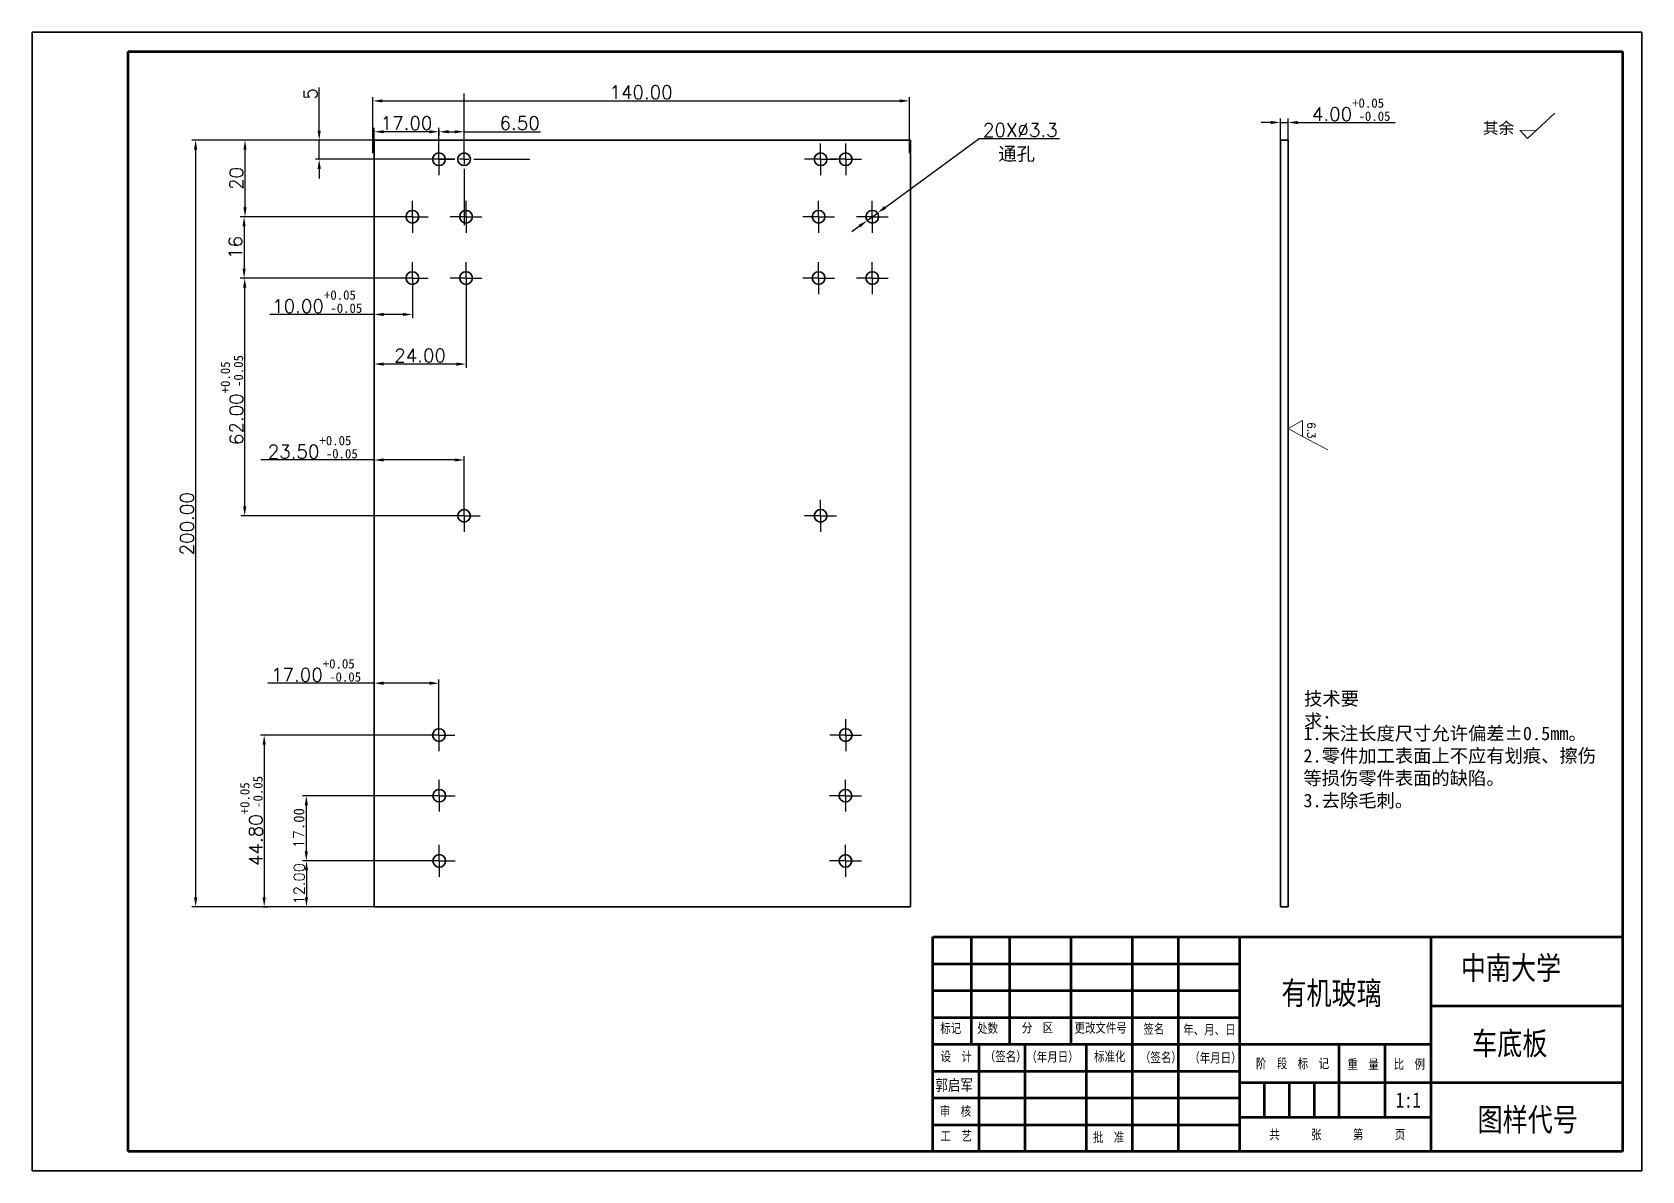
# Model space of a CAD drawing. Header units: millimetres. Extents: x -2 to 4930, y -2 to 2043.
# Drawn here: x 4510.4 to 4930.4, y 1746.1 to 2043.1 of the extents above; entities outside this region: 1.
import ezdxf

# ---------------------------------------------------------------- set-up
doc = ezdxf.new("R2010")
doc.units = ezdxf.units.MM
doc.linetypes.add('CENTER', pattern=[50.8, 31.75, -6.35, 6.35, -6.35])
doc.linetypes.add('CENTERX2', pattern=[20.32, 12.7, -2.54, 2.54, -2.54])
doc.layers.get('0').update_dxf_attribs({"lineweight": 50})
doc.layers.add('10', color=7, linetype='Continuous')
doc.layers.add('OBJ', color=7, linetype='Continuous')
doc.layers.add('总内框线', color=7, linetype='Continuous', lineweight=50)
doc.layers.add('总外框线', color=7, linetype='Continuous', lineweight=30)
doc.styles.get("Standard").update_dxf_attribs({"font": 'txt.shx', "height": 3.5, "bigfont": 'gbcbig.shx'})
doc.styles.add('陈杰（2）', font='gbenor.shx', dxfattribs={"width": 0.8, "bigfont": 'gbcbig.shx'})
doc.dimstyles.new('GB-3.5$0', dxfattribs={"dimtxt": 3.5, "dimasz": 2.5, "dimexe": 1, "dimexo": 0, "dimgap": 0.5, "dimtad": 1, "dimdsep": 46, "dimtxsty": 'Standard', "dimcen": 0, "dimclrt": 4, "dimadec": 0, "dimazin": 2, "dimtfac": 1, "dimtmove": 0, "dimatfit": 3, "dimfxl": 1, "dimarcsym": 0})
doc.dimstyles.new('GB-3.5$3', dxfattribs={"dimtxt": 3.5, "dimasz": 2.5, "dimexe": 1, "dimexo": 0, "dimgap": 0.5, "dimtad": 1, "dimtoh": 1, "dimdsep": 46, "dimtxsty": 'Standard', "dimcen": 0, "dimclrt": 4, "dimadec": 0, "dimazin": 2, "dimtfac": 1, "dimtmove": 0, "dimatfit": 0, "dimfxl": 1, "dimarcsym": 0})

# ---------------------------------------------------------------- blocks, each defined once
blk = doc.blocks.new('SW_CENTERMARKSYMBOL_0')
at = {"layer": '10', "color": 0}
for p, q in [((0, 5), (0, 34.3)), ((-5, 0), (-34.3, 0)), ((0, 0), (-2.5, 0)), ((0, 0), (0, 2.5)), ((0, 0), (0, -2.5)), ((0, 0), (2.5, 0)), ((5, 0), (34.3, 0)), ((0, -5), (0, -34.3))]:
    blk.add_line(p, q, dxfattribs=at)
blk = doc.blocks.new('SW_CENTERMARKSYMBOL_1')
at = {"layer": '10', "color": 0}
for p, q in [((-5, 0), (-8.3, 0)), ((0, 0), (-5, 0)), ((0, 5), (0, 8.3)), ((0, 0), (0, 5)), ((0, 0), (0, -5)), ((0, 0), (5, 0)), ((5, 0), (8.3, 0)), ((0, -5), (0, -8.3))]:
    blk.add_line(p, q, dxfattribs=at)
blk = doc.blocks.new('SW_CENTERMARKSYMBOL_2')
at = {"layer": '10', "color": 0}
for p, q in [((-5, 0), (-8.3, 0)), ((0, 0), (-5, 0)), ((0, 5), (0, 8.3)), ((0, 0), (0, 5)), ((0, 0), (0, -5)), ((0, 0), (5, 0)), ((5, 0), (8.3, 0)), ((0, -5), (0, -8.3))]:
    blk.add_line(p, q, dxfattribs=at)
blk = doc.blocks.new('SW_CENTERMARKSYMBOL_3')
at = {"layer": '10', "color": 0}
for p, q in [((-5, 0), (-8.3, 0)), ((0, 0), (-5, 0)), ((0, 5), (0, 8.3)), ((0, 0), (0, 5)), ((0, 0), (0, -5)), ((0, 0), (5, 0)), ((5, 0), (8.3, 0)), ((0, -5), (0, -8.3))]:
    blk.add_line(p, q, dxfattribs=at)
blk = doc.blocks.new('SW_CENTERMARKSYMBOL_4')
at = {"layer": '10', "color": 0}
for p, q in [((-5, 0), (-8.3, 0)), ((0, 0), (-5, 0)), ((0, 5), (0, 8.3)), ((0, 0), (0, 5)), ((0, 0), (0, -5)), ((0, 0), (5, 0)), ((5, 0), (8.3, 0)), ((0, -5), (0, -8.3))]:
    blk.add_line(p, q, dxfattribs=at)
blk = doc.blocks.new('SW_CENTERMARKSYMBOL_5')
at = {"layer": '10', "color": 0}
for p, q in [((-5, 0), (-8.3, 0)), ((0, 0), (-5, 0)), ((0, 5), (0, 8.3)), ((0, 0), (0, 5)), ((0, 0), (0, -5)), ((0, 0), (5, 0)), ((5, 0), (8.3, 0)), ((0, -5), (0, -8.3))]:
    blk.add_line(p, q, dxfattribs=at)
blk = doc.blocks.new('SW_CENTERMARKSYMBOL_6')
at = {"layer": '10', "color": 0}
for p, q in [((-5, 0), (-8.3, 0)), ((0, 0), (-5, 0)), ((0, 5), (0, 8.3)), ((0, 0), (0, 5)), ((0, 0), (0, -5)), ((0, 0), (5, 0)), ((5, 0), (8.3, 0)), ((0, -5), (0, -8.3))]:
    blk.add_line(p, q, dxfattribs=at)
blk = doc.blocks.new('SW_CENTERMARKSYMBOL_7')
at = {"layer": '10', "color": 0}
for p, q in [((-5, 0), (-8.3, 0)), ((0, 0), (-5, 0)), ((0, 5), (0, 8.3)), ((0, 0), (0, 5)), ((0, 0), (0, -5)), ((0, 0), (5, 0)), ((5, 0), (8.3, 0)), ((0, -5), (0, -8.3))]:
    blk.add_line(p, q, dxfattribs=at)
blk = doc.blocks.new('SW_CENTERMARKSYMBOL_8')
at = {"layer": '10', "color": 0}
for p, q in [((-5, 0), (-8.3, 0)), ((0, 0), (-5, 0)), ((0, 5), (0, 8.3)), ((0, 0), (0, 5)), ((0, 0), (0, -5)), ((0, 0), (5, 0)), ((5, 0), (8.3, 0)), ((0, -5), (0, -8.3))]:
    blk.add_line(p, q, dxfattribs=at)
blk = doc.blocks.new('SW_CENTERMARKSYMBOL_9')
at = {"layer": '10', "color": 0}
for p, q in [((-5, 0), (-8.3, 0)), ((0, 0), (-5, 0)), ((0, 5), (0, 8.3)), ((0, 0), (0, 5)), ((0, 0), (0, -5)), ((0, 0), (5, 0)), ((5, 0), (8.3, 0)), ((0, -5), (0, -8.3))]:
    blk.add_line(p, q, dxfattribs=at)
blk = doc.blocks.new('SW_CENTERMARKSYMBOL_10')
at = {"layer": '10', "color": 0}
for p, q in [((-5, 0), (-8.3, 0)), ((0, 0), (-5, 0)), ((0, 5), (0, 8.3)), ((0, 0), (0, 5)), ((0, 0), (0, -5)), ((0, 0), (5, 0)), ((5, 0), (8.3, 0)), ((0, -5), (0, -8.3))]:
    blk.add_line(p, q, dxfattribs=at)
blk = doc.blocks.new('SW_CENTERMARKSYMBOL_11')
at = {"layer": '10', "color": 0}
for p, q in [((-5, 0), (-8.3, 0)), ((0, 0), (-5, 0)), ((0, 5), (0, 8.3)), ((0, 0), (0, 5)), ((0, 0), (0, -5)), ((0, 0), (5, 0)), ((5, 0), (8.3, 0)), ((0, -5), (0, -8.3))]:
    blk.add_line(p, q, dxfattribs=at)
blk = doc.blocks.new('SW_CENTERMARKSYMBOL_12')
at = {"layer": '10', "color": 0}
for p, q in [((-5, 0), (-8.3, 0)), ((0, 0), (-5, 0)), ((0, 5), (0, 8.3)), ((0, 0), (0, 5)), ((0, 0), (0, -5)), ((0, 0), (5, 0)), ((5, 0), (8.3, 0)), ((0, -5), (0, -8.3))]:
    blk.add_line(p, q, dxfattribs=at)
blk = doc.blocks.new('SW_CENTERMARKSYMBOL_13')
at = {"layer": '10', "color": 0}
for p, q in [((-5, 0), (-8.3, 0)), ((0, 0), (-5, 0)), ((0, 5), (0, 8.3)), ((0, 0), (0, 5)), ((0, 0), (0, -5)), ((0, 0), (5, 0)), ((5, 0), (8.3, 0)), ((0, -5), (0, -8.3))]:
    blk.add_line(p, q, dxfattribs=at)
blk = doc.blocks.new('SW_CENTERMARKSYMBOL_14')
at = {"layer": '10', "color": 0}
for p, q in [((-5, 0), (-8.3, 0)), ((0, 0), (-5, 0)), ((0, 5), (0, 8.3)), ((0, 0), (0, 5)), ((0, 0), (0, -5)), ((0, 0), (5, 0)), ((5, 0), (8.3, 0)), ((0, -5), (0, -8.3))]:
    blk.add_line(p, q, dxfattribs=at)
blk = doc.blocks.new('SW_CENTERMARKSYMBOL_15')
at = {"layer": '10', "color": 0}
for p, q in [((-5, 0), (-8.3, 0)), ((0, 0), (-5, 0)), ((0, 5), (0, 8.3)), ((0, 0), (0, 5)), ((0, 0), (0, -5)), ((0, 0), (5, 0)), ((5, 0), (8.3, 0)), ((0, -5), (0, -8.3))]:
    blk.add_line(p, q, dxfattribs=at)
blk = doc.blocks.new('SW_CENTERMARKSYMBOL_16')
at = {"layer": '10', "color": 0}
for p, q in [((-5, 0), (-8.3, 0)), ((0, 0), (-5, 0)), ((0, 5), (0, 8.3)), ((0, 0), (0, 5)), ((0, 0), (0, -5)), ((0, 0), (5, 0)), ((5, 0), (8.3, 0)), ((0, -5), (0, -8.3))]:
    blk.add_line(p, q, dxfattribs=at)
blk = doc.blocks.new('SW_CENTERMARKSYMBOL_17')
at = {"layer": '10', "color": 0}
for p, q in [((-5, 0), (-8.3, 0)), ((0, 0), (-5, 0)), ((0, 5), (0, 8.3)), ((0, 0), (0, 5)), ((0, 0), (0, -5)), ((0, 0), (5, 0)), ((5, 0), (8.3, 0)), ((0, -5), (0, -8.3))]:
    blk.add_line(p, q, dxfattribs=at)
blk = doc.blocks.new('SW_CENTERMARKSYMBOL_18')
at = {"layer": '10', "color": 0}
for p, q in [((-5, 0), (-8.3, 0)), ((0, 0), (-5, 0)), ((0, 5), (0, 8.3)), ((0, 0), (0, 5)), ((0, 0), (0, -5)), ((0, 0), (5, 0)), ((5, 0), (8.3, 0)), ((0, -5), (0, -8.3))]:
    blk.add_line(p, q, dxfattribs=at)
blk = doc.blocks.new('SW_CENTERMARKSYMBOL_19')
at = {"layer": '10', "color": 0}
for p, q in [((-5, 0), (-8.3, 0)), ((0, 0), (-5, 0)), ((0, 5), (0, 8.3)), ((0, 0), (0, 5)), ((0, 0), (0, -5)), ((0, 0), (5, 0)), ((5, 0), (8.3, 0)), ((0, -5), (0, -8.3))]:
    blk.add_line(p, q, dxfattribs=at)
blk = doc.blocks.new('*D46')
at = {"color": 0, "lineweight": -2, "transparency": 16777216}
for p, q in [((4836.1, 2014.91), (4836.1, 2020.51)), ((4838.1, 2014.91), (4838.1, 2020.51)), ((4833.6, 2019.51), (4831.1, 2019.51)), ((4836.1, 2019.51), (4838.1, 2019.51)), ((4840.6, 2019.51), (4866.03, 2019.51))]:
    blk.add_line(p, q, dxfattribs=at)
at = {"color": 0, "lineweight": -3, "transparency": 16777216}
for points in [[(4833.6, 2019.93), (4833.6, 2019.09), (4836.1, 2019.51)], [(4840.6, 2019.93), (4840.6, 2019.09), (4838.1, 2019.51)]]:
    blk.add_solid(points, dxfattribs=at)
at = {"layer": 'Defpoints', "color": 0, "lineweight": -3, "transparency": 16777216}
for p in [(4838.1, 2019.51), (4836.1, 2014.91), (4838.1, 2014.91)]:
    blk.add_point(p, dxfattribs=at)
at = {"color": 4, "lineweight": 5, "transparency": 16777216, "insert": (4854.57, 2022.87), "char_height": 3.5, "attachment_point": 5}
blk.add_mtext('4.00{\\A1;\\Ftxt|c134;\\H0.7x;\\S+0.05^  -0.05;}', dxfattribs=at)
blk = doc.blocks.new('*D40')
at = {"color": 0, "lineweight": -2, "transparency": 16777216}
for p, q in [((4599.28, 2011.55), (4599.28, 2026.14)), ((4601.78, 2025.14), (4736.78, 2025.14)), ((4739.28, 2011.55), (4739.28, 2026.14))]:
    blk.add_line(p, q, dxfattribs=at)
at = {"color": 0, "lineweight": -3, "transparency": 16777216}
for points in [[(4601.78, 2025.55), (4601.78, 2024.72), (4599.28, 2025.14)], [(4736.78, 2025.55), (4736.78, 2024.72), (4739.28, 2025.14)]]:
    blk.add_solid(points, dxfattribs=at)
at = {"layer": 'Defpoints', "color": 0, "lineweight": -3, "transparency": 16777216}
for p in [(4739.28, 2025.14), (4599.28, 2011.55), (4739.28, 2011.55)]:
    blk.add_point(p, dxfattribs=at)
at = {"color": 4, "lineweight": 5, "transparency": 16777216, "insert": (4669.28, 2027.39), "char_height": 3.5, "attachment_point": 5}
blk.add_mtext('140.00', dxfattribs=at)
blk = doc.blocks.new('*D47')
at = {"color": 0, "lineweight": -2, "transparency": 16777216}
for p, q in [((4599.62, 2014.91), (4552.05, 2014.91)), ((4553.05, 2012.41), (4553.05, 1817.41)), ((4599.62, 1814.91), (4552.05, 1814.91))]:
    blk.add_line(p, q, dxfattribs=at)
at = {"color": 0, "lineweight": -3, "transparency": 16777216}
for points in [[(4552.63, 2012.41), (4553.47, 2012.41), (4553.05, 2014.91)], [(4552.63, 1817.41), (4553.47, 1817.41), (4553.05, 1814.91)]]:
    blk.add_solid(points, dxfattribs=at)
at = {"layer": 'Defpoints', "color": 0, "lineweight": -3, "transparency": 16777216}
for p in [(4599.62, 2014.91), (4553.05, 1814.91), (4599.62, 1814.91)]:
    blk.add_point(p, dxfattribs=at)
at = {"color": 4, "lineweight": 5, "transparency": 16777216, "insert": (4550.8, 1914.84), "char_height": 3.5, "attachment_point": 5, "rotation": 90}
blk.add_mtext('200.00', dxfattribs=at)
blk = doc.blocks.new('*D48')
at = {"color": 0, "lineweight": -2, "transparency": 16777216}
for p, q in [((4609.62, 1994.91), (4564.69, 1994.91)), ((4565.69, 1992.41), (4565.69, 1981.41)), ((4609.62, 1978.91), (4564.69, 1978.91))]:
    blk.add_line(p, q, dxfattribs=at)
at = {"color": 0, "lineweight": -3, "transparency": 16777216}
for points in [[(4565.28, 1992.41), (4566.11, 1992.41), (4565.69, 1994.91)], [(4565.28, 1981.41), (4566.11, 1981.41), (4565.69, 1978.91)]]:
    blk.add_solid(points, dxfattribs=at)
at = {"layer": 'Defpoints', "color": 0, "lineweight": -3, "transparency": 16777216}
for p in [(4609.62, 1994.91), (4565.69, 1978.91), (4609.62, 1978.91)]:
    blk.add_point(p, dxfattribs=at)
at = {"color": 4, "lineweight": 5, "transparency": 16777216, "insert": (4563.44, 1986.91), "char_height": 3.5, "attachment_point": 5, "rotation": 90}
blk.add_mtext('16', dxfattribs=at)
blk = doc.blocks.new('*D41')
at = {"color": 0, "lineweight": -2, "transparency": 16777216}
for p, q in [((4574.72, 2014.91), (4564.94, 2014.91)), ((4565.94, 1997.41), (4565.94, 2012.41)), ((4609.62, 1994.91), (4564.94, 1994.91))]:
    blk.add_line(p, q, dxfattribs=at)
at = {"color": 0, "lineweight": -3, "transparency": 16777216}
for points in [[(4565.52, 2012.41), (4566.36, 2012.41), (4565.94, 2014.91)], [(4565.52, 1997.41), (4566.36, 1997.41), (4565.94, 1994.91)]]:
    blk.add_solid(points, dxfattribs=at)
at = {"layer": 'Defpoints', "color": 0, "lineweight": -3, "transparency": 16777216}
for p in [(4565.94, 2014.91), (4574.72, 2014.91), (4609.62, 1994.91)]:
    blk.add_point(p, dxfattribs=at)
at = {"color": 4, "lineweight": 5, "transparency": 16777216, "insert": (4563.69, 2004.91), "char_height": 3.5, "attachment_point": 5, "rotation": 90}
blk.add_mtext('20', dxfattribs=at)
blk = doc.blocks.new('*D42')
at = {"color": 0, "lineweight": -2, "transparency": 16777216}
for p, q in [((4585.29, 2017.41), (4585.29, 2028.65)), ((4588.94, 2014.91), (4584.29, 2014.91)), ((4585.29, 2009.91), (4585.29, 2014.91)), ((4616.55, 2009.91), (4584.29, 2009.91)), ((4585.29, 2007.41), (4585.29, 2004.91))]:
    blk.add_line(p, q, dxfattribs=at)
at = {"color": 0, "lineweight": -3, "transparency": 16777216}
for points in [[(4584.88, 2017.41), (4585.71, 2017.41), (4585.29, 2014.91)], [(4584.88, 2007.41), (4585.71, 2007.41), (4585.29, 2009.91)]]:
    blk.add_solid(points, dxfattribs=at)
at = {"layer": 'Defpoints', "color": 0, "lineweight": -3, "transparency": 16777216}
for p in [(4585.29, 2014.91), (4588.94, 2014.91), (4616.55, 2009.91)]:
    blk.add_point(p, dxfattribs=at)
at = {"color": 4, "lineweight": 5, "transparency": 16777216, "insert": (4583.04, 2026.98), "char_height": 3.5, "attachment_point": 5, "rotation": 90}
blk.add_mtext('5', dxfattribs=at)
blk = doc.blocks.new('*D43')
at = {"color": 0, "lineweight": -2, "transparency": 16777216}
for p, q in [((4575.41, 1978.91), (4564.86, 1978.91)), ((4565.86, 1919.41), (4565.86, 1976.41)), ((4623.12, 1916.91), (4564.86, 1916.91))]:
    blk.add_line(p, q, dxfattribs=at)
at = {"color": 0, "lineweight": -3, "transparency": 16777216}
for points in [[(4565.44, 1976.41), (4566.28, 1976.41), (4565.86, 1978.91)], [(4565.44, 1919.41), (4566.28, 1919.41), (4565.86, 1916.91)]]:
    blk.add_solid(points, dxfattribs=at)
at = {"layer": 'Defpoints', "color": 0, "lineweight": -3, "transparency": 16777216}
for p in [(4565.86, 1978.91), (4575.41, 1978.91), (4623.12, 1916.91)]:
    blk.add_point(p, dxfattribs=at)
at = {"color": 4, "lineweight": 5, "transparency": 16777216, "insert": (4562.5, 1947.1), "char_height": 3.5, "attachment_point": 5, "rotation": 90}
blk.add_mtext('62.00{\\A1;\\Ftxt|c134;\\H0.7x;\\S+0.05^  -0.05;}', dxfattribs=at)
blk = doc.blocks.new('*D49')
at = {"color": 0, "lineweight": -2, "transparency": 16777216}
for p, q in [((4616.62, 1826.91), (4580.98, 1826.91)), ((4581.98, 1824.41), (4581.98, 1817.41)), ((4582.78, 1814.91), (4580.98, 1814.91))]:
    blk.add_line(p, q, dxfattribs=at)
at = {"color": 0, "lineweight": -3, "transparency": 16777216}
for points in [[(4581.56, 1824.41), (4582.39, 1824.41), (4581.98, 1826.91)], [(4581.56, 1817.41), (4582.39, 1817.41), (4581.98, 1814.91)]]:
    blk.add_solid(points, dxfattribs=at)
at = {"layer": 'Defpoints', "color": 0, "lineweight": -3, "transparency": 16777216}
for p in [(4616.62, 1826.91), (4581.98, 1814.91), (4582.78, 1814.91)]:
    blk.add_point(p, dxfattribs=at)
at = {"color": 4, "lineweight": 5, "transparency": 16777216, "insert": (4580.08, 1820.91), "char_height": 3.5, "attachment_point": 5, "rotation": 90}
blk.add_mtext('{\\H0.8x;12.00}', dxfattribs=at)
blk = doc.blocks.new('*D50')
at = {"color": 0, "lineweight": -2, "transparency": 16777216}
for p, q in [((4616.62, 1843.91), (4580.93, 1843.91)), ((4581.93, 1841.41), (4581.93, 1829.41)), ((4582.04, 1826.91), (4580.93, 1826.91))]:
    blk.add_line(p, q, dxfattribs=at)
at = {"color": 0, "lineweight": -3, "transparency": 16777216}
for points in [[(4581.52, 1841.41), (4582.35, 1841.41), (4581.93, 1843.91)], [(4581.52, 1829.41), (4582.35, 1829.41), (4581.93, 1826.91)]]:
    blk.add_solid(points, dxfattribs=at)
at = {"layer": 'Defpoints', "color": 0, "lineweight": -3, "transparency": 16777216}
for p in [(4616.62, 1843.91), (4581.93, 1826.91), (4582.04, 1826.91)]:
    blk.add_point(p, dxfattribs=at)
at = {"color": 4, "lineweight": 5, "transparency": 16777216, "insert": (4580.03, 1835.41), "char_height": 3.5, "attachment_point": 5, "rotation": 90}
blk.add_mtext('{\\H0.8x;17\\A1;\\Ftxt|c134;.00}', dxfattribs=at)
blk = doc.blocks.new('*D44')
at = {"color": 0, "lineweight": -2, "transparency": 16777216}
for p, q in [((4616.55, 1859.7), (4569.94, 1859.7)), ((4570.94, 1857.2), (4570.94, 1817.41)), ((4570.7, 1814.91), (4571.94, 1814.91))]:
    blk.add_line(p, q, dxfattribs=at)
at = {"color": 0, "lineweight": -3, "transparency": 16777216}
for points in [[(4570.52, 1857.2), (4571.35, 1857.2), (4570.94, 1859.7)], [(4570.52, 1817.41), (4571.35, 1817.41), (4570.94, 1814.91)]]:
    blk.add_solid(points, dxfattribs=at)
at = {"layer": 'Defpoints', "color": 0, "lineweight": -3, "transparency": 16777216}
for p in [(4616.55, 1859.7), (4570.7, 1814.91), (4570.94, 1814.91)]:
    blk.add_point(p, dxfattribs=at)
at = {"color": 4, "lineweight": 5, "transparency": 16777216, "insert": (4567.58, 1837.31), "char_height": 3.5, "attachment_point": 5, "rotation": 90}
blk.add_mtext('44.80{\\A1;\\Ftxt|c134;\\H0.7x;\\S+0.05^  -0.05;}', dxfattribs=at)
blk = doc.blocks.new('*D51')
at = {"color": 0, "lineweight": -2, "transparency": 16777216}
for p, q in [((4732.97, 1997.36), (4757.52, 2015.29)), ((4757.52, 2015.29), (4778.44, 2015.29)), ((4728.29, 1993.94), (4730.95, 1995.89)), ((4726.27, 1992.46), (4724.25, 1990.99))]:
    blk.add_line(p, q, dxfattribs=at)
at = {"color": 0, "lineweight": -3, "transparency": 16777216}
for points in [[(4732.72, 1997.7), (4733.22, 1997.02), (4730.95, 1995.89)], [(4726.02, 1992.8), (4726.51, 1992.13), (4728.29, 1993.94)]]:
    blk.add_solid(points, dxfattribs=at)
at = {"layer": 'Defpoints', "color": 0, "lineweight": -3, "transparency": 16777216}
for p in [(4730.95, 1995.89), (4728.29, 1993.94)]:
    blk.add_point(p, dxfattribs=at)
at = {"color": 4, "lineweight": 5, "transparency": 16777216, "insert": (4768.23, 2017.54), "char_height": 3.5, "attachment_point": 5}
blk.add_mtext('20X∅3.3', dxfattribs=at)
blk = doc.blocks.new('*D45')
at = {"color": 0, "lineweight": -2, "transparency": 16777216}
for p, q in [((4599.62, 2014.91), (4599.62, 2018.09)), ((4614.05, 2017.09), (4602.12, 2017.09)), ((4616.55, 2009.91), (4616.55, 2018.09))]:
    blk.add_line(p, q, dxfattribs=at)
at = {"color": 0, "lineweight": -3, "transparency": 16777216}
for points in [[(4602.12, 2017.51), (4602.12, 2016.68), (4599.62, 2017.09)], [(4614.05, 2017.51), (4614.05, 2016.68), (4616.55, 2017.09)]]:
    blk.add_solid(points, dxfattribs=at)
at = {"layer": 'Defpoints', "color": 0, "lineweight": -3, "transparency": 16777216}
for p in [(4599.62, 2017.09), (4599.62, 2014.91), (4616.55, 2009.91)]:
    blk.add_point(p, dxfattribs=at)
at = {"color": 4, "lineweight": 5, "transparency": 16777216, "insert": (4608.08, 2019.34), "char_height": 3.5, "attachment_point": 5}
blk.add_mtext('17.00', dxfattribs=at)
blk = doc.blocks.new('*D52')
at = {"color": 0, "lineweight": -2, "transparency": 16777216}
for p, q in [((4616.55, 2017.51), (4616.55, 2016.09)), ((4619.05, 2017.09), (4620.62, 2017.09)), ((4623.12, 2009.91), (4623.12, 2018.09)), ((4623.12, 2017.09), (4643.06, 2017.09))]:
    blk.add_line(p, q, dxfattribs=at)
at = {"color": 0, "lineweight": -3, "transparency": 16777216}
for points in [[(4619.05, 2017.51), (4619.05, 2016.68), (4616.55, 2017.09)], [(4620.62, 2017.51), (4620.62, 2016.68), (4623.12, 2017.09)]]:
    blk.add_solid(points, dxfattribs=at)
at = {"layer": 'Defpoints', "color": 0, "lineweight": -3, "transparency": 16777216}
for p in [(4616.55, 2017.51), (4616.55, 2017.09), (4623.12, 2009.91)]:
    blk.add_point(p, dxfattribs=at)
at = {"color": 4, "lineweight": 5, "transparency": 16777216, "insert": (4637.6, 2019.34), "char_height": 3.5, "attachment_point": 5}
blk.add_mtext('6.50', dxfattribs=at)
blk = doc.blocks.new('*D53')
at = {"color": 0, "lineweight": -2, "transparency": 16777216}
for p, q in [((4623.62, 1978.91), (4623.62, 1955.48)), ((4599.62, 1956.48), (4599.62, 1957.48)), ((4621.12, 1956.48), (4602.12, 1956.48))]:
    blk.add_line(p, q, dxfattribs=at)
at = {"color": 0, "lineweight": -3, "transparency": 16777216}
for points in [[(4602.12, 1956.9), (4602.12, 1956.07), (4599.62, 1956.48)], [(4621.12, 1956.9), (4621.12, 1956.07), (4623.62, 1956.48)]]:
    blk.add_solid(points, dxfattribs=at)
at = {"layer": 'Defpoints', "color": 0, "lineweight": -3, "transparency": 16777216}
for p in [(4623.62, 1978.91), (4599.62, 1956.48), (4599.62, 1956.48)]:
    blk.add_point(p, dxfattribs=at)
at = {"color": 4, "lineweight": 5, "transparency": 16777216, "insert": (4611.62, 1958.73), "char_height": 3.5, "attachment_point": 5}
blk.add_mtext('24.00', dxfattribs=at)
blk = doc.blocks.new('*D54')
at = {"color": 0, "lineweight": -2, "transparency": 16777216}
for p, q in [((4599.62, 1929.65), (4599.62, 1932.48)), ((4623.12, 1916.91), (4623.12, 1932.48)), ((4599.62, 1931.48), (4570.1, 1931.48)), ((4620.62, 1931.48), (4602.12, 1931.48))]:
    blk.add_line(p, q, dxfattribs=at)
at = {"color": 0, "lineweight": -3, "transparency": 16777216}
for points in [[(4602.12, 1931.89), (4602.12, 1931.06), (4599.62, 1931.48)], [(4620.62, 1931.89), (4620.62, 1931.06), (4623.12, 1931.48)]]:
    blk.add_solid(points, dxfattribs=at)
at = {"layer": 'Defpoints', "color": 0, "lineweight": -3, "transparency": 16777216}
for p in [(4599.62, 1931.48), (4599.62, 1929.65), (4623.12, 1916.91)]:
    blk.add_point(p, dxfattribs=at)
at = {"color": 4, "lineweight": 5, "transparency": 16777216, "insert": (4583.61, 1934.83), "char_height": 3.5, "attachment_point": 5}
blk.add_mtext('23.50{\\A1;\\Ftxt|c134;\\H0.7x;\\S+0.05^  -0.05;}', dxfattribs=at)
blk = doc.blocks.new('*D55')
at = {"color": 0, "lineweight": -2, "transparency": 16777216}
for p, q in [((4599.62, 1873.25), (4571.85, 1873.25)), ((4599.62, 1870.1), (4599.62, 1874.25)), ((4614.05, 1873.25), (4602.12, 1873.25)), ((4616.55, 1859.7), (4616.55, 1874.25))]:
    blk.add_line(p, q, dxfattribs=at)
at = {"color": 0, "lineweight": -3, "transparency": 16777216}
for points in [[(4602.12, 1873.66), (4602.12, 1872.83), (4599.62, 1873.25)], [(4614.05, 1873.66), (4614.05, 1872.83), (4616.55, 1873.25)]]:
    blk.add_solid(points, dxfattribs=at)
at = {"layer": 'Defpoints', "color": 0, "lineweight": -3, "transparency": 16777216}
for p in [(4599.62, 1873.25), (4599.62, 1870.1), (4616.55, 1859.7)]:
    blk.add_point(p, dxfattribs=at)
at = {"color": 4, "lineweight": 5, "transparency": 16777216, "insert": (4584.48, 1876.6), "char_height": 3.5, "attachment_point": 5}
blk.add_mtext('17.00{\\A1;\\Ftxt|c134;\\H0.7x;\\S+0.05^  -0.05;}', dxfattribs=at)
blk = doc.blocks.new('*D56')
at = {"color": 0, "lineweight": -2, "transparency": 16777216}
for p, q in [((4609.62, 1978.91), (4609.62, 1968.44)), ((4599.62, 1972.94), (4599.62, 1968.44)), ((4599.62, 1969.44), (4572.43, 1969.44)), ((4607.12, 1969.44), (4602.12, 1969.44))]:
    blk.add_line(p, q, dxfattribs=at)
at = {"color": 0, "lineweight": -3, "transparency": 16777216}
for points in [[(4602.12, 1969.85), (4602.12, 1969.02), (4599.62, 1969.44)], [(4607.12, 1969.85), (4607.12, 1969.02), (4609.62, 1969.44)]]:
    blk.add_solid(points, dxfattribs=at)
at = {"layer": 'Defpoints', "color": 0, "lineweight": -3, "transparency": 16777216}
for p in [(4609.62, 1978.91), (4599.62, 1972.94), (4599.62, 1969.44)]:
    blk.add_point(p, dxfattribs=at)
at = {"color": 4, "lineweight": 5, "transparency": 16777216, "insert": (4584.78, 1972.79), "char_height": 3.5, "attachment_point": 5}
blk.add_mtext('10.00{\\A1;\\Ftxt|c134;\\H0.7x;\\S+0.05^  -0.05;}', dxfattribs=at)

msp = doc.modelspace()

# ---------------------------------------------------------------- linework, layer by layer
for p, q in [((4925.406, 2038.06), (4925.406, 1853.06)), ((4745.406, 1807.06), (4925.406, 1807.06)), ((4745.406, 1751.06), (4745.406, 1807.06)), ((4755.406, 1807.06), (4755.406, 1779.06)), ((4765.406, 1807.06), (4765.406, 1779.06)), ((4781.406, 1807.06), (4781.406, 1779.06)), ((4797.406, 1807.06), (4797.406, 1779.06)), ((4809.406, 1807.06), (4809.406, 1751.06)), ((4825.406, 1807.06), (4825.406, 1751.06)), ((4875.406, 1751.06), (4875.406, 1807.06)), ((4925.406, 1807.06), (4925.406, 1751.06)), ((4745.406, 1800.06), (4825.406, 1800.06)), ((4745.406, 1793.06), (4825.406, 1793.06)), ((4745.406, 1786.06), (4825.406, 1786.06)), ((4875.406, 1789.06), (4925.406, 1789.06)), ((4745.406, 1779.06), (4875.406, 1779.06)), ((4757.406, 1779.06), (4757.406, 1751.06)), ((4769.406, 1779.06), (4769.406, 1751.06)), ((4785.406, 1779.06), (4785.406, 1751.06)), ((4797.406, 1779.06), (4797.406, 1751.06)), ((4851.406, 1760.06), (4851.406, 1779.06)), ((4863.406, 1760.06), (4863.406, 1779.06)), ((4745.406, 1772.06), (4825.406, 1772.06)), ((4825.406, 1769.06), (4875.406, 1769.06)), ((4831.906, 1769.06), (4831.906, 1760.06)), ((4838.406, 1769.06), (4838.406, 1760.06)), ((4844.906, 1769.06), (4844.906, 1760.06)), ((4875.406, 1769.06), (4925.406, 1769.06)), ((4745.406, 1765.06), (4825.406, 1765.06)), ((4825.406, 1760.06), (4875.406, 1760.06)), ((4745.406, 1758.06), (4825.406, 1758.06)), ((4925.406, 1751.06), (4745.406, 1751.06))]:
    msp.add_line(p, q)
at = {"lineweight": 5}
for p, q in [((4900.563, 2015.373), (4907.702, 2021.907)), ((4898.579, 2017.54), (4900.563, 2015.373)), ((4898.733, 2017.372), (4902.807, 2017.427))]:
    msp.add_line(p, q, dxfattribs=at)
at = {"color": 0, "linetype": 'Continuous', "lineweight": 30}
for p, q in [((4739.618, 2014.912), (4599.618, 2014.912)), ((4599.618, 2014.912), (4599.618, 1814.912)), ((4739.618, 1814.912), (4739.618, 2014.912)), ((4838.1, 2014.912), (4836.1, 2014.912)), ((4836.1, 2014.912), (4836.1, 1814.912)), ((4838.1, 2014.912), (4838.1, 1814.912)), ((4599.618, 1814.912), (4739.618, 1814.912)), ((4838.1, 1814.912), (4836.1, 1814.912))]:
    msp.add_line(p, q, dxfattribs=at)
for centre in [(4616.548, 2009.912), (4623.118, 2009.912), (4716.118, 2009.912), (4722.688, 2009.912), (4609.618, 1994.912), (4623.618, 1994.912), (4715.618, 1994.912), (4729.618, 1994.912), (4609.618, 1978.912), (4623.618, 1978.912), (4715.618, 1978.912), (4729.618, 1978.912)]:
    msp.add_circle(centre, 1.65, dxfattribs=at)
at = {"color": 7, "linetype": 'Continuous', "lineweight": 30}
for centre in [(4623.118, 1916.912), (4716.118, 1916.912), (4616.548, 1859.702), (4722.688, 1859.702), (4616.618, 1843.912), (4722.618, 1843.912), (4616.618, 1826.912), (4722.618, 1826.912)]:
    msp.add_circle(centre, 1.65, dxfattribs=at)
at = {"lineweight": 50}
msp.add_arc((0, 0), 2, 0, 0, dxfattribs=at)
at = {"layer": 'OBJ', "color": 4, "lineweight": 5}
for p, q in [((4841.861, 1941.781), (4838.1, 1939.669)), ((4841.861, 1937.641), (4841.861, 1941.781)), ((4838.1, 1939.669), (4841.861, 1937.641)), ((4841.861, 1937.641), (4848.438, 1934.096))]:
    msp.add_line(p, q, dxfattribs=at)
at = {"layer": '总内框线'}
for p, q in [((4535.406, 1751.06), (4535.406, 2038.06)), ((4535.406, 2038.06), (4925.406, 2038.06)), ((4925.406, 2033.06), (4925.406, 1756.06)), ((4920.406, 1751.06), (4535.406, 1751.06))]:
    msp.add_line(p, q, dxfattribs=at)
at = {"layer": '总外框线'}
for p, q in [((4510.406, 1746.06), (4510.406, 2043.06)), ((4510.406, 2043.06), (4930.406, 2043.06)), ((4930.406, 2043.06), (4930.406, 1746.06)), ((4930.406, 1746.06), (4510.406, 1746.06))]:
    msp.add_line(p, q, dxfattribs=at)

# ---------------------------------------------------------------- block references
at = {"layer": '10', "color": 1, "linetype": 'CENTERX2', "xscale": 0.5, "yscale": 0.5, "zscale": 0.5}
for name, p in [('SW_CENTERMARKSYMBOL_0', (4623.118, 2009.912)), ('SW_CENTERMARKSYMBOL_16', (4616.548, 2009.912)), ('SW_CENTERMARKSYMBOL_1', (4716.118, 2009.912)), ('SW_CENTERMARKSYMBOL_17', (4722.688, 2009.912)), ('SW_CENTERMARKSYMBOL_4', (4609.618, 1994.912)), ('SW_CENTERMARKSYMBOL_5', (4623.618, 1994.912)), ('SW_CENTERMARKSYMBOL_10', (4715.618, 1994.912)), ('SW_CENTERMARKSYMBOL_11', (4729.618, 1994.912)), ('SW_CENTERMARKSYMBOL_6', (4609.618, 1978.912)), ('SW_CENTERMARKSYMBOL_7', (4623.618, 1978.912)), ('SW_CENTERMARKSYMBOL_8', (4715.618, 1978.912)), ('SW_CENTERMARKSYMBOL_9', (4729.618, 1978.912)), ('SW_CENTERMARKSYMBOL_2', (4716.118, 1916.912))]:
    msp.add_blockref(name, p, dxfattribs=at)
at = {"layer": '10', "color": 1, "linetype": 'CENTER', "xscale": 0.5, "yscale": 0.5, "zscale": 0.5}
for name, p in [('SW_CENTERMARKSYMBOL_3', (4623.118, 1916.912)), ('SW_CENTERMARKSYMBOL_19', (4616.548, 1859.702)), ('SW_CENTERMARKSYMBOL_18', (4722.688, 1859.702)), ('SW_CENTERMARKSYMBOL_12', (4616.618, 1843.912)), ('SW_CENTERMARKSYMBOL_15', (4722.618, 1843.912)), ('SW_CENTERMARKSYMBOL_13', (4616.618, 1826.912)), ('SW_CENTERMARKSYMBOL_14', (4722.618, 1826.912))]:
    msp.add_blockref(name, p, dxfattribs=at)

# ---------------------------------------------------------------- texts
at = {"color": 3, "lineweight": 5, "insert": (4888.926, 2019.569), "char_height": 3, "attachment_point": 1}
msp.add_mtext_dynamic_manual_height_columns('{\\fSimSun|b0|i0|c134|p2;\\C256;其余}', width=8.41114, gutter_width=31.75, heights=[0], dxfattribs=at)
at = {"lineweight": 5, "insert": (4762.501, 2013.094), "char_height": 3.5, "attachment_point": 1}
msp.add_mtext_dynamic_manual_height_columns('{\\fSimSun|b0|i0|c134|p2;\\C4;通孔}', width=22.47578, gutter_width=1, heights=[0], dxfattribs=at)
at = {"char_height": 3.5, "attachment_point": 1}
for s, width, insert in [('{\\fSimSun|b0|i0|c134|p2;\\C4;技术要求：}', 22.47578, (4842.26, 1870.997)), ('{\\fSimSun|b0|i0|c134|p2;\\C4;1.未注长度尺寸允许偏差±0.5mm。\\P2.零件加工表面上不应有划痕、擦伤等损伤零件表面的缺陷。\\P3.去除毛刺。}', 77.94632, (4842.1, 1861.911))]:
    msp.add_mtext_dynamic_manual_height_columns(s, width=width, gutter_width=1, heights=[0], dxfattribs=dict(at, insert=insert))
at = {"width": 93.01929, "attachment_point": 1, "style": '陈杰（2）'}
for s, insert, char_height in [('{\\fSimSun|b0|i0|c134|p2;中南大学}', (4883.181, 1801.975), 6), ('{\\fSimSun|b0|i0|c134|p2;有机玻璃}', (4836.373, 1795.422), 6), ('{\\fSimSun|b0|i0|c134|p2;标记}', (4747.36, 1784.501), 2.5), ('{\\fSimSun|b0|i0|c134|p2;处数}', (4756.982, 1784.515), 2.5), ('{\\fSimSun|b0|i0|c134|p2;分\u3000区}', (4768.643, 1784.64), 2.5), ('{\\fSimSun|b0|i0|c134|p2;更改文件号}', (4782.377, 1784.585), 2.5), ('{\\fSimSun|b0|i0|c134|p2;签名}', (4800.362, 1784.327), 2.5), ('{\\fSimSun|b0|i0|c134|p2;年、月、日}', (4810.756, 1784.133), 2.5), ('{\\fSimSun|b0|i0|c134|p2;车底板}', (4886.136, 1782.295), 6), ('{\\fSimSun|b0|i0|c134|p2;设\u3000计}', (4747.42, 1777.16), 2.5), ('{\\fSimSun|b0|i0|c134|p2;（签名）}', (4758.962, 1777.16), 2.5), ('{\\fSimSun|b0|i0|c134|p2;\u3000（年月日）}', (4767.087, 1777.046), 2.5), ('{\\fSimSun|b0|i0|c134|p2;标准化}', (4787.494, 1777.145), 2.5), ('{\\fSimSun|b0|i0|c134|p2;（签名）}', (4799.461, 1776.897), 2.5), ('{\\fSimSun|b0|i0|c134|p2;（年月日）}', (4812.329, 1776.798), 2.5), ('{\\fSimSun|b0|i0|c134|p2;阶\u3000段\u3000标\u3000记}', (4829.71, 1775.313), 2.5), ('{\\fSimSun|b0|i0|c134|p2;重\u3000量}', (4853.592, 1775.084), 2.5), ('{\\fSimSun|b0|i0|c134|p2;比\u3000例}', (4865.644, 1775.154), 2.5), ('{\\fSimSun|b0|i0|c134|p2;郭启军}', (4746.062, 1769.919), 3), ('{\\fSimSun|b0|i0|c134|p2;1:1}', (4866.221, 1766.515), 4), ('{\\fSimSun|b0|i0|c134|p2;审\u3000核}', (4747.216, 1762.891), 2.5), ('{\\fSimSun|b0|i0|c134|p2;图样代号}', (4887.538, 1762.42), 6), ('{\\fSimSun|b0|i0|c134|p2;工\u3000艺}', (4747.42, 1756.405), 2.5), ('{\\fSimSun|b0|i0|c134|p2;批\u3000准}', (4787.188, 1756.087), 2.5), ('{\\fSimSun|b0|i0|c134|p2;共\u3000\u3000\u3000张\u3000\u3000\u3000第\u3000\u3000\u3000页}', (4833.203, 1756.788), 2.5)]:
    msp.add_mtext(s, dxfattribs=dict(at, insert=insert, char_height=char_height))
at = {"layer": 'OBJ', "color": 4, "lineweight": 5, "insert": (4845.192, 1941.349), "char_height": 2, "attachment_point": 1, "rotation": 270}
msp.add_mtext_dynamic_manual_height_columns('6.3', width=4.19556, gutter_width=17.5, heights=[0], dxfattribs=at)

# ---------------------------------------------------------------- dimensions: what is measured, and where the dimension line sits
at = {"color": 4, "lineweight": 5}
for base, p1, p2, text, picture, middle in [((4585.293, 2014.912), (4616.548, 2009.912), (4588.938, 2014.912), '5', '*D42', (4585.293, 2026.985)), ((4553.049, 1814.912), (4599.618, 2014.912), (4599.618, 1814.912), '<>.00', '*D47', (4553.049, 1914.841)), ((4565.859, 1978.912), (4623.118, 1916.912), (4575.405, 1978.912), '<>.00{\\A1;\\Ftxt|c134;\\H0.7x;\\S+0.05^  -0.05;}', '*D43', (4565.859, 1947.104)), ((4581.977, 1814.912), (4616.618, 1826.912), (4582.78, 1814.912), '{\\H0.8x;<>.00}', '*D49', (4581.977, 1820.912))]:
    dim = msp.add_linear_dim(base=base, p1=p1, p2=p2, angle=90, text=text, dimstyle='GB-3.5$0', dxfattribs=at)
    dim.commit()
    dim.dimension.update_dxf_attribs({"geometry": picture, "text_midpoint": middle, "dimtype": 160})
for base, p1, p2, text, picture, middle in [((4739.281, 2025.135), (4599.281, 2011.55), (4739.281, 2011.55), '<>.00', '*D40', (4669.281, 2025.135)), ((4599.618, 2017.093), (4616.548, 2009.912), (4599.618, 2014.912), '17.00', '*D45', (4608.083, 2017.093)), ((4616.548, 2017.093), (4623.118, 2009.912), (4616.548, 2017.512), '6.50', '*D52', (4637.602, 2017.093)), ((4599.618, 1969.435), (4609.618, 1978.912), (4599.618, 1972.944), '<>.00{\\A1;\\Ftxt|c134;\\H0.7x;\\S+0.05^  -0.05;}', '*D56', (4584.777, 1969.435)), ((4599.618, 1956.482), (4623.618, 1978.912), (4599.618, 1956.482), '24.00', '*D53', (4611.618, 1956.482)), ((4599.618, 1931.476), (4623.118, 1916.912), (4599.618, 1929.648), '<>0{\\A1;\\Ftxt|c134;\\H0.7x;\\S+0.05^  -0.05;}', '*D54', (4583.61, 1931.476))]:
    dim = msp.add_linear_dim(base=base, p1=p1, p2=p2, text=text, dimstyle='GB-3.5$0', dxfattribs=at)
    dim.commit()
    dim.dimension.update_dxf_attribs({"geometry": picture, "text_midpoint": middle, "dimtype": 160})
for base, p1, p2, text, picture, middle in [((4838.1, 2019.511), (4836.1, 2014.912), (4838.1, 2014.912), '4.00{\\A1;\\Ftxt|c134;\\H0.7x;\\S+0.05^  -0.05;}', '*D46', (4854.566, 2022.87)), ((4599.618, 1873.246), (4616.548, 1859.702), (4599.618, 1870.095), '17.00{\\A1;\\Ftxt|c134;\\H0.7x;\\S+0.05^  -0.05;}', '*D55', (4584.485, 1876.605))]:
    dim = msp.add_linear_dim(base=base, p1=p1, p2=p2, text=text, dimstyle='GB-3.5$0', dxfattribs=at)
    dim.commit()
    dim.dimension.update_dxf_attribs({"geometry": picture, "text_midpoint": middle})
dim = msp.add_diameter_dim_2p(p1=(4728.286, 1993.939), p2=(4730.951, 1995.885), text='20X<>', dimstyle='GB-3.5$3', dxfattribs=at)
dim.commit()
dim.dimension.update_dxf_attribs({"geometry": '*D51', "text_midpoint": (4768.231, 2015.292), "dimtype": 163})
for base, p2, picture, middle in [((4565.94, 2014.912), (4574.718, 2014.912), '*D41', (4565.94, 2004.912)), ((4565.695, 1978.912), (4609.618, 1978.912), '*D48', (4565.695, 1986.912))]:
    dim = msp.add_linear_dim(base=base, p1=(4609.618, 1994.912), p2=p2, angle=90, dimstyle='GB-3.5$0', dxfattribs=at)
    dim.commit()
    dim.dimension.update_dxf_attribs({"geometry": picture, "text_midpoint": middle, "dimtype": 160})
for base, p1, p2, text, picture, middle in [((4570.937, 1814.912), (4616.548, 1859.702), (4570.699, 1814.912), '44.80{\\A1;\\Ftxt|c134;\\H0.7x;\\S+0.05^  -0.05;}', '*D44', (4567.579, 1837.307)), ((4581.935, 1826.912), (4616.618, 1843.912), (4582.04, 1826.912), '{\\H0.8x;<>\\A1;\\Ftxt|c134;.00}', '*D50', (4580.035, 1835.412))]:
    dim = msp.add_linear_dim(base=base, p1=p1, p2=p2, angle=90, text=text, dimstyle='GB-3.5$0', dxfattribs=at)
    dim.commit()
    dim.dimension.update_dxf_attribs({"geometry": picture, "text_midpoint": middle})

doc.saveas('drawing.dxf')
